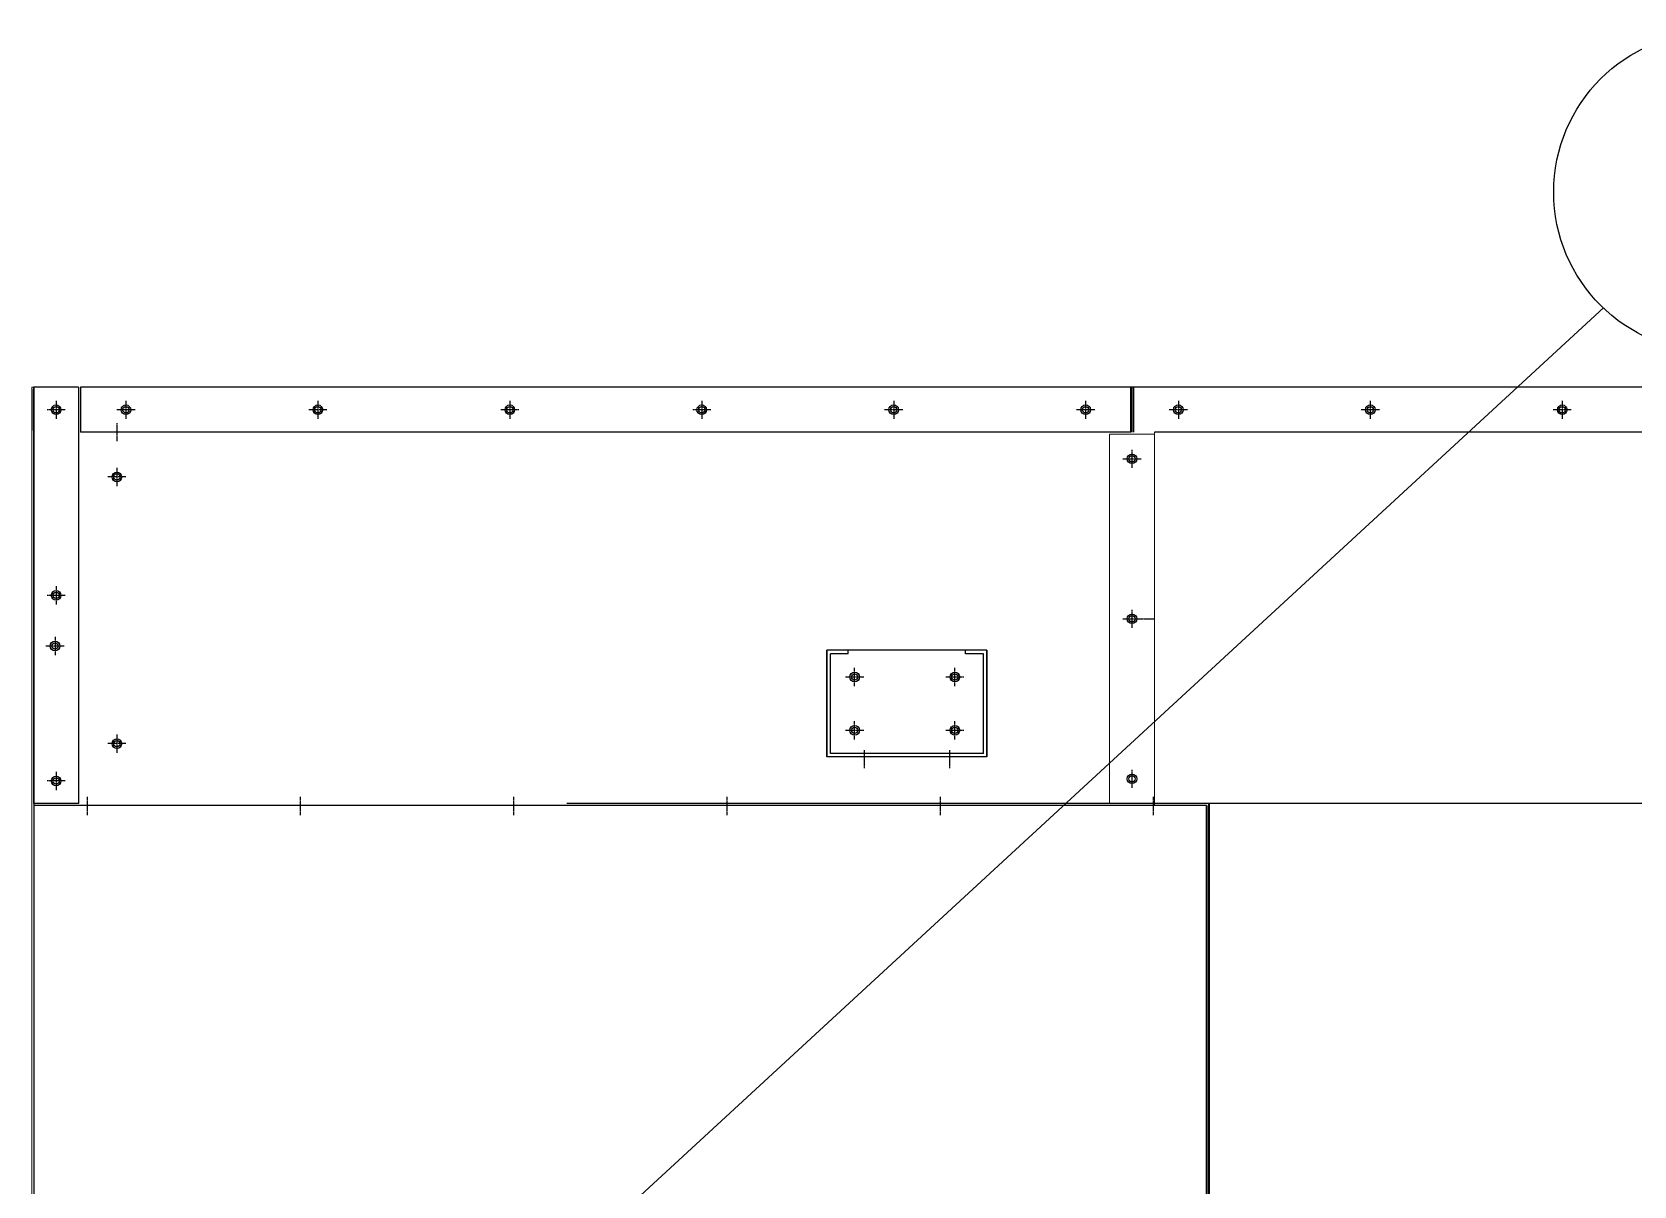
# Model space of a CAD drawing. Header units: millimetres. Extents: x 7627 to 39890, y 4589 to 27403.
# Drawn here: x 18071 to 19573, y 15402 to 16484 of the extents above; entities that cross this region are included whole.
import ezdxf

# ---------------------------------------------------------------- set-up
doc = ezdxf.new("R2010")
doc.units = ezdxf.units.MM
doc.linetypes.add('CENTER', pattern=[2, 1.25, -0.25, 0.25, -0.25])
doc.layers.add('center', color=1, linetype='CENTER')
doc.layers.add('냉각탑_dim', color=1, linetype='Continuous')

# ---------------------------------------------------------------- blocks, each defined once
blk = doc.blocks.new('1')
at = {"lineweight": 5}
for p, q in [((18071, 16149.1), (18071, 16150.7)), ((18072.6, 16150.7), (18071, 16150.7)), ((18071, 12629.1), (18071, 16110.3))]:
    blk.add_line(p, q, dxfattribs=at)
for p, q in [((18072.6, 15760.7), (18072.6, 16150.7)), ((18072.6, 16108.7), (18072.6, 16150.7)), ((18114.6, 16150.7), (18072.6, 16150.7)), ((18072.6, 16150.7), (18072.6, 15760.7)), ((18072.6, 16150.7), (18072.6, 12550.7)), ((18114.6, 16150.7), (18114.6, 15760.7)), ((19101.6, 16150.7), (18116.6, 16150.7)), ((18116.6, 16150.7), (18116.6, 16108.7)), ((20972.6, 16150.7), (18572.6, 16150.7)), ((18071, 16149.1), (18071, 16110.3)), ((19101.6, 16108.7), (18116.6, 16108.7)), ((20972.6, 16108.7), (19123.6, 16108.7)), ((18816.5, 15904.2), (18816.5, 15804.2)), ((18966.5, 15904.2), (18816.5, 15904.2)), ((18966.5, 15904.2), (18816.5, 15904.2)), ((18816.5, 15804.2), (18816.5, 15904.2)), ((18836.5, 15904.2), (18816.5, 15904.2)), ((18819.7, 15807.4), (18819.7, 15901)), ((18836.5, 15901), (18819.7, 15901)), ((18836.5, 15901), (18836.5, 15904.2)), ((18901.3, 15904.2), (18859.3, 15904.2)), ((18946.5, 15901), (18946.5, 15904.2)), ((18966.5, 15904.2), (18946.5, 15904.2)), ((18963.3, 15901), (18946.5, 15901)), ((18963.3, 15807.4), (18963.3, 15901)), ((18966.5, 15904.2), (18966.5, 15804.2)), ((18966.5, 15804.2), (18966.5, 15904.2)), ((18963.3, 15807.4), (18819.7, 15807.4)), ((18966.5, 15804.2), (18816.5, 15804.2)), ((18966.5, 15804.2), (18816.5, 15804.2)), ((18966.5, 15804.2), (18816.5, 15804.2)), ((18114.6, 15760.7), (18072.6, 15760.7)), ((18114.6, 15760.7), (18072.6, 15760.7)), ((20972.6, 15760.7), (18572.6, 15760.7)), ((19172.6, 15758.7), (18072.6, 15758.7))]:
    blk.add_line(p, q)
at = {"color": 7, "lineweight": 35}
for p, q in [((19101.6, 16150.7), (19101.6, 16108.7)), ((19103.6, 16150.7), (19103.6, 16108.7)), ((19174.6, 15760.7), (19174.6, 13892.2)), ((19172.6, 15758.7), (19172.6, 13066.2))]:
    blk.add_line(p, q, dxfattribs=at)
at = {"color": 7, "lineweight": 15}
for p, q in [((19081.6, 15760.7), (19081.6, 16106.7)), ((19081.6, 16106.7), (19123.6, 16106.7)), ((19123.6, 15758.7), (19123.6, 16108.7))]:
    blk.add_line(p, q, dxfattribs=at)
for centre, radius in [((18093.6, 16129.7), 4.5), ((18093.6, 16129.7), 3), ((18159.1, 16129.7), 4.5), ((18159.1, 16129.7), 3), ((18339.1, 16129.7), 4.5), ((18339.1, 16129.7), 3), ((18519.1, 16129.7), 4.5), ((18519.1, 16129.7), 3), ((18699.1, 16129.7), 4.5), ((18699.1, 16129.7), 3), ((18879.1, 16129.7), 4.5), ((18879.1, 16129.7), 3), ((19059.1, 16129.7), 4.5), ((19059.1, 16129.7), 3), ((19146.1, 16129.7), 4.5), ((19146.1, 16129.7), 3), ((19326.1, 16129.7), 4.5), ((19326.1, 16129.7), 3), ((19506.1, 16129.7), 4.5), ((19506.1, 16129.7), 3), ((19102.6, 16083.7), 4.5), ((19102.6, 16083.7), 4.5), ((19102.6, 16083.7), 3), ((18150.6, 16066.7), 4.5), ((18150.6, 16066.7), 3), ((18093.6, 15955.7), 4.5), ((18093.6, 15955.7), 3), ((19102.6, 15933.7), 4.5), ((19102.6, 15933.7), 4.5), ((19102.6, 15933.7), 3), ((18092.6, 15908.2), 4.5), ((18092.6, 15908.2), 3), ((18842.5, 15879.2), 4.5), ((18842.5, 15879.2), 4.5), ((18842.5, 15879.2), 4.5), ((18842.5, 15879.2), 4.5), ((18842.5, 15879.2), 3), ((18842.5, 15879.2), 3), ((18936.5, 15879.2), 4.5), ((18936.5, 15879.2), 4.5), ((18936.5, 15879.2), 4.5), ((18936.5, 15879.2), 4.5), ((18936.5, 15879.2), 3), ((18936.5, 15879.2), 3), ((18150.6, 15816.7), 4.5), ((18150.6, 15816.7), 3), ((18842.5, 15829.2), 4.5), ((18842.5, 15829.2), 4.5), ((18842.5, 15829.2), 4.5), ((18842.5, 15829.2), 4.5), ((18842.5, 15829.2), 3), ((18842.5, 15829.2), 3), ((18936.5, 15829.2), 4.5), ((18936.5, 15829.2), 4.5), ((18936.5, 15829.2), 4.5), ((18936.5, 15829.2), 4.5), ((18936.5, 15829.2), 3), ((18936.5, 15829.2), 3), ((18093.6, 15781.7), 4.5), ((18093.6, 15781.7), 3), ((19102.6, 15783.7), 4.5), ((19102.6, 15783.7), 4.5), ((19102.6, 15783.7), 3)]:
    blk.add_circle(centre, radius)
at = {"layer": 'center'}
for p, q in [((18093.6, 16138.2), (18093.6, 16121.2)), ((18159.1, 16138.2), (18159.1, 16121.2)), ((18339.1, 16138.2), (18339.1, 16121.2)), ((18519.1, 16138.2), (18519.1, 16121.2)), ((18699.1, 16138.2), (18699.1, 16121.2)), ((18879.1, 16138.2), (18879.1, 16121.2)), ((19059.1, 16138.2), (19059.1, 16121.2)), ((19146.1, 16138.2), (19146.1, 16121.2)), ((19326.1, 16138.2), (19326.1, 16121.2)), ((19506.1, 16138.2), (19506.1, 16121.2)), ((18102.1, 16129.7), (18085.1, 16129.7)), ((18167.6, 16129.7), (18150.6, 16129.7)), ((18347.6, 16129.7), (18330.6, 16129.7)), ((18527.6, 16129.7), (18510.6, 16129.7)), ((18707.6, 16129.7), (18690.6, 16129.7)), ((18887.6, 16129.7), (18870.6, 16129.7)), ((19067.6, 16129.7), (19050.6, 16129.7)), ((19154.6, 16129.7), (19137.6, 16129.7)), ((19334.6, 16129.7), (19317.6, 16129.7)), ((19514.6, 16129.7), (19497.6, 16129.7)), ((18150.6, 16117.2), (18150.6, 16100.2)), ((19102.6, 16092.2), (19102.6, 16075.2)), ((18150.6, 16075.2), (18150.6, 16058.2)), ((19094.1, 16083.7), (19111.1, 16083.7)), ((18159.1, 16066.7), (18142.1, 16066.7)), ((18102.1, 15955.7), (18085.1, 15955.7)), ((18093.6, 15964.2), (18093.6, 15947.2)), ((19102.6, 15942.2), (19102.6, 15925.2)), ((19094.1, 15933.7), (19123.6, 15933.7)), ((18092.6, 15916.7), (18092.6, 15899.7)), ((18101.1, 15908.2), (18084.1, 15908.2)), ((18842.5, 15870.7), (18842.5, 15887.7)), ((18842.5, 15870.7), (18842.5, 15887.7)), ((18936.5, 15870.7), (18936.5, 15887.7)), ((18936.5, 15870.7), (18936.5, 15887.7)), ((18834, 15879.2), (18851, 15879.2)), ((18834, 15879.2), (18851, 15879.2)), ((18928, 15879.2), (18945, 15879.2)), ((18928, 15879.2), (18945, 15879.2)), ((18842.5, 15820.7), (18842.5, 15837.7)), ((18842.5, 15820.7), (18842.5, 15837.7)), ((18936.5, 15820.7), (18936.5, 15837.7)), ((18936.5, 15820.7), (18936.5, 15837.7)), ((18150.6, 15825.2), (18150.6, 15808.2)), ((18834, 15829.2), (18851, 15829.2)), ((18834, 15829.2), (18851, 15829.2)), ((18928, 15829.2), (18945, 15829.2)), ((18928, 15829.2), (18945, 15829.2)), ((18159.1, 15816.7), (18142.1, 15816.7)), ((18851.5, 15810.6), (18851.5, 15793.6)), ((18931.5, 15810.6), (18931.5, 15793.6)), ((18093.6, 15790.2), (18093.6, 15773.2)), ((19102.6, 15792.2), (19102.6, 15775.2)), ((18102.1, 15781.7), (18085.1, 15781.7)), ((18122.6, 15766.7), (18122.6, 15749.7)), ((18322.6, 15766.7), (18322.6, 15749.7)), ((18522.6, 15766.7), (18522.6, 15749.7)), ((18722.6, 15766.7), (18722.6, 15749.7)), ((18922.6, 15766.7), (18922.6, 15749.7)), ((19122.6, 15766.7), (19122.6, 15749.7))]:
    blk.add_line(p, q, dxfattribs=at)
at = {"layer": '냉각탑_dim', "linetype": 'ByBlock', "lineweight": -2, "elevation": 0}
blk.add_lwpolyline([(18310, 15087.6), (19544.7, 16225.1)], dxfattribs=at)

msp = doc.modelspace()

# ---------------------------------------------------------------- linework, layer by layer
at = {"layer": '냉각탑_dim', "linetype": 'ByBlock', "lineweight": -2}
msp.add_circle((19648.1, 16333.7), 150, dxfattribs=at)

# ---------------------------------------------------------------- block references
msp.add_blockref('1', (0, 0))

doc.saveas('drawing.dxf')
